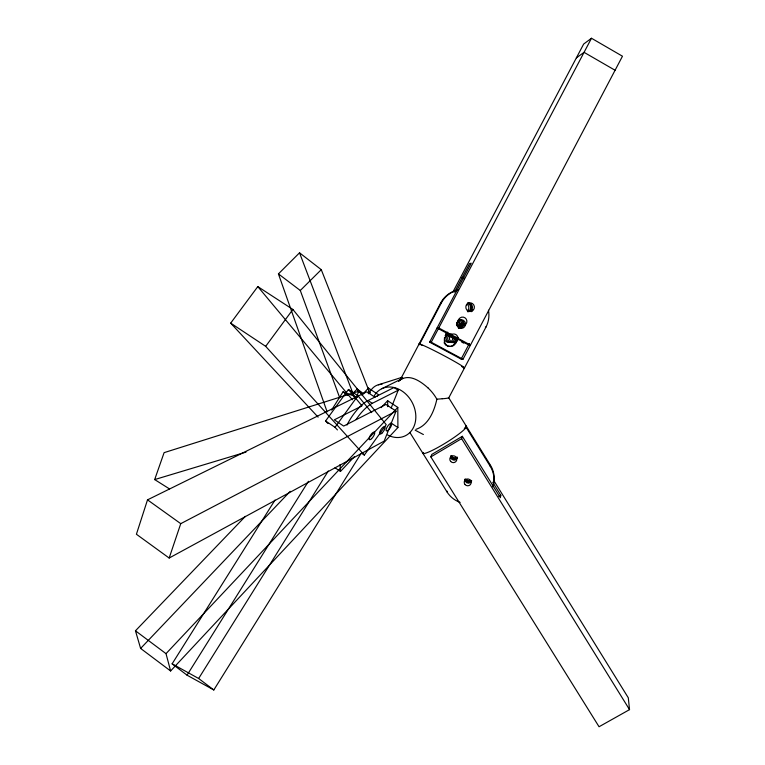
<?xml version="1.0" encoding="UTF-8"?>
<svg xmlns="http://www.w3.org/2000/svg" width="765" height="765" viewBox="0 0 765 765"><rect width="100%" height="100%" fill="white"/><g stroke="black" fill="none" stroke-linecap="round" stroke-linejoin="round"><path stroke-width="1.15" d="M492.736 482.256L500.788 495.261L500.377 497.719L462.337 436.318L431.785 454.429L430.848 456.896L599.052 726.75L629.538 709.633L628.294 697.785L493.855 480.649M436.825 399.378C434.204 411.188 428.486 425.168 416.007 429.328M492.784 486.836A25.436 24.843 14.4 0 0 490.25 466.325L490.47 465.283L448.768 397.838L485.957 327.104A25.599 25.274 85.5 0 0 488.462 310.217M356.853 396.997L358.508 391.317L362.199 394.023M460.128 502.414A25.436 24.843 14.4 0 1 446.942 491.838L447.152 491.14M464.317 428.41L466.411 426.401M430.848 456.896L461.611 438.651L462.337 436.318M375.013 397.236L366.789 391.823L147.511 499.851L136.409 534.247L169.161 558.029L384.154 441.128L396.069 411.101L385.943 404.436L343.676 426.076L334.324 419.813L361.95 405.919M400.124 380.071L440.64 303.007A25.532 25.207 85.4 0 1 458.111 289.992M169.161 558.029L180.75 523.662L396.069 411.101M169.514 488.921L154.673 479.579L164.102 452.651L358.508 391.317M391.173 408.013L398.192 390.246L394.032 387.52L368.07 400.525A26.756 9.448 -56.2 0 0 346.985 425.053M422.758 453.071L422.988 452.507M444.063 342.73A6.101 6.034 89.9 0 0 454.955 343.227L457.719 337.967M471.556 311.699L472.655 309.596M447.783 332.24L445.01 337.508A6.12 6.053 89.9 0 0 447.506 345.79A6.12 6.053 89.9 0 0 455.691 343.265L458.465 337.996M454.496 292.106L469.519 263.609L471.23 263.198L429.614 342.146L461.142 359.072L469.375 343.437M461.142 359.072L462.988 359.282L622.471 56.218L591.488 38.25L583.657 44.054L452.746 292.335M419.038 343.963L419.679 344.001L441.338 302.93A25.599 25.274 85.5 0 1 458.015 290.059M429.614 342.146L431.25 342.232L591.488 38.25M445.402 335.386L447.066 332.23M275.046 500.033L172.135 663.819L187.042 675.17L213.817 689.973L360.994 453.588M187.042 675.17L308.448 481.3M213.817 689.973L198.642 678.498L328.319 470.963M331.589 410.059L343.026 391.862L357.064 397.255M400.736 378.713L401.96 377.48M361.568 453.215L364.322 455.07L386.21 424.642L292.88 309.443L257.795 286.598L230.686 323.126L318.116 417.145M327.936 423.523L325.594 420.98L348.448 389.481L357.905 395.734L371.723 412.603M337.432 429.93L335.032 427.31L357.905 395.734M364.322 455.07L265.685 346.344L292.88 309.443M400.344 379.995L400.047 380.32A40.143 39.799 -68 0 0 398.555 381.467M245.364 516.346L135.462 630.8L140.617 648.433L170.614 670.972L397.905 427.549L397.8 407.401L387.654 400.726L381.104 407.649M335.032 467.769L340.463 471.46L354.377 456.657M170.614 670.972L166.015 653.654L397.8 407.401M140.617 648.433L290.203 491.34M376.896 396.452L378.541 394.73L368.481 388.123L361.874 395.008M327.114 411.809L278.422 273.899L299.526 252.804L321.271 269.672L369.763 392.789M339.708 397.752L300.291 290.49L321.271 269.672M352.13 393.985L357.236 389.069L363.719 393.812M400.659 379.679C409.983 373.693 421.046 381.659 428.075 387.979M576.37 57.863L584.068 52.336L615.079 70.265M498.77 496.447L500.788 495.261M356.117 419.507A26.775 9.381 -56.2 0 1 372.297 403.318L398.192 390.246M381.706 388.744L403.002 378.206M401.883 377.355L378.379 384.785M368.281 393.478L370.203 392.875M154.673 479.579L246.024 452.096M463.781 277.332L462.117 277.657L464.192 278.785M440.64 303.007L441.338 302.93M485.383 327.104L485.957 327.104M445.201 335.596L446.913 335.644M448.481 335.682L450.241 335.73M454.955 343.227L455.691 343.265M463.676 367.879L464.441 367.994L461.658 366.502M415.156 430.188L423.389 434.53M419.679 344.001L422.49 345.512M431.25 342.232L462.988 359.282M446.014 333.597L457.499 339.784M461.668 342.031L463.753 343.16M446.378 334.688L456.743 340.272M172.135 663.819L198.642 678.498M368.07 400.525L372.297 403.318M390.934 422.93L397.905 427.549M230.686 323.126L265.685 346.344M325.594 420.98L335.032 427.31M147.511 499.851L180.75 523.662M343.026 391.862L347.626 395.209M135.462 630.8L166.015 653.654M278.422 273.899L300.291 290.49M257.795 286.598L352.369 399.76M348.448 389.481L361.797 405.622M409.877 432.493L446.942 491.838M466.124 427.339L490.25 466.325M461.611 438.651L629.538 709.633M357.236 389.069L358.527 392.407M299.526 252.804L354.874 398.546M340.052 464.508L340.463 471.46M368.481 388.123L368.654 393.774M387.654 400.726L387.74 406.674M369.285 393.124A25.255 17.461 73.1 0 1 381.984 384.374M465.713 425.99A25.628 3.242 -31.8 0 1 445.861 442.811A25.628 3.242 -31.8 0 1 422.969 452.392M374.343 395.61A26.316 21.076 62.2 0 1 403.193 391.852A26.316 21.076 62.2 0 1 414.42 425.292A26.316 21.076 62.2 0 1 387.549 434.979M419.765 344.776A25.694 1.31 27.8 0 1 442.6 354.931A25.694 1.31 27.8 0 1 463.265 367.755M428.104 387.96A28.018 13.483 40.5 0 1 436.815 399.148M442.055 398.785A29.672 1.291 -1.9 0 1 436.863 399.158M448.386 397.666A22.874 0.995 -1.9 0 1 448.596 397.714A22.721 0.995 -1.9 0 1 447.869 398.144L445.326 398.489A27.024 1.176 -1.9 0 1 442.256 398.775M471.67 480.869A3.462 3.385 14.4 0 1 464.967 479.215M470.791 480.286A3.443 3.366 14.4 0 1 466.268 479.416M457.107 458.436A3.471 3.395 17.1 0 1 450.661 456.198M457.154 457.011A3.452 3.376 17.1 0 1 451.551 455.624M490.47 465.283A25.36 24.776 14.4 0 1 492.985 485.737M471.565 480.803A3.462 3.376 14.4 0 1 465.11 479.215M470.924 480.726A3.443 3.366 14.4 0 1 465.598 479.129M457.116 458.111A3.462 3.385 17.1 0 1 450.824 456.246M456.973 457.604A3.452 3.376 17.1 0 1 451.187 455.558M467.836 303.131A4.303 4.246 84.4 0 1 467.788 311.69M457.776 320.325A4.255 4.208 86.6 0 1 458.197 327.774M459.21 320.105A4.294 4.236 86.8 0 1 458.818 328.281M459.163 319.78A4.313 4.265 86.9 0 1 463.638 324.322A4.313 4.265 86.9 0 1 458.723 328.357M467.013 304.097A4.265 4.208 84.2 0 1 467.348 310.915M467.721 303.361A4.294 4.236 84.3 0 1 467.855 311.546M467.683 303.045A4.322 4.255 84.4 0 1 472.464 307.253A4.322 4.255 84.4 0 1 467.864 311.632M452.373 336.218A4.255 4.217 89.2 0 1 449.457 342.29A4.255 4.217 89.2 0 1 444.389 337.891M445.708 335.013A4.255 4.217 89.2 0 1 447.955 333.903M454.305 336.667A4.294 4.246 89.4 0 1 451.551 342.29A4.294 4.246 89.4 0 1 446.196 339.125A4.294 4.246 89.4 0 1 449.686 333.942M456.055 337.136A4.313 4.265 89.5 0 1 452.727 342.471A4.313 4.265 89.5 0 1 447.688 338.742A4.313 4.265 89.5 0 1 451.713 333.923M461.209 323.193A4.265 4.208 86.2 0 1 456.982 325.814M463.341 321.864A4.294 4.236 86.4 0 1 456.418 324.819M464.699 323.117A4.313 4.265 86.5 0 1 456.6 322.419M438.766 327.965L437.083 327.975L468.582 344.939L470.475 345.053L438.766 327.965M465.091 484.599A3.49 3.404 14.4 0 0 471.011 483.509A3.49 3.404 14.4 0 0 467.023 479.024A3.49 3.404 14.4 0 0 465.091 484.599M450.69 461.448A3.49 3.414 17.1 0 0 456.619 460.339A3.49 3.414 17.1 0 0 452.622 455.844A3.49 3.414 17.1 0 0 450.69 461.448M381.984 433.105A4.494 1.53 -56.3 0 0 384.852 426.66A4.494 1.53 -56.3 0 0 380.033 431.269A4.494 1.53 -56.3 0 0 381.984 433.105M371.589 438.68A4.542 1.559 -56.1 0 0 374.496 432.177A4.542 1.559 -56.1 0 0 369.6 436.805A4.542 1.559 -56.1 0 0 371.589 438.68M388.639 429.806A4.466 1.511 -56.3 0 0 391.364 423.456A4.466 1.511 -56.3 0 0 386.564 428.199A4.466 1.511 -56.3 0 0 388.639 429.806M457.394 322.075A4.351 4.294 87.1 0 0 461.429 328.395A4.351 4.294 87.1 0 0 464.824 321.702A4.351 4.294 87.1 0 0 457.394 322.075M466.344 305.082A4.351 4.284 84.6 0 0 470.198 311.527A4.351 4.284 84.6 0 0 473.764 304.929A4.351 4.284 84.6 0 0 466.344 305.082M450.107 335.931A4.351 4.303 89.7 0 0 453.492 342.644A4.351 4.303 89.7 0 0 457.547 336.323A4.351 4.303 89.7 0 0 450.107 335.931M458.847 319.311A4.351 4.294 86.6 0 0 462.701 325.756A4.351 4.294 86.6 0 0 466.277 319.158A4.351 4.294 86.6 0 0 458.847 319.311"/></g></svg>
